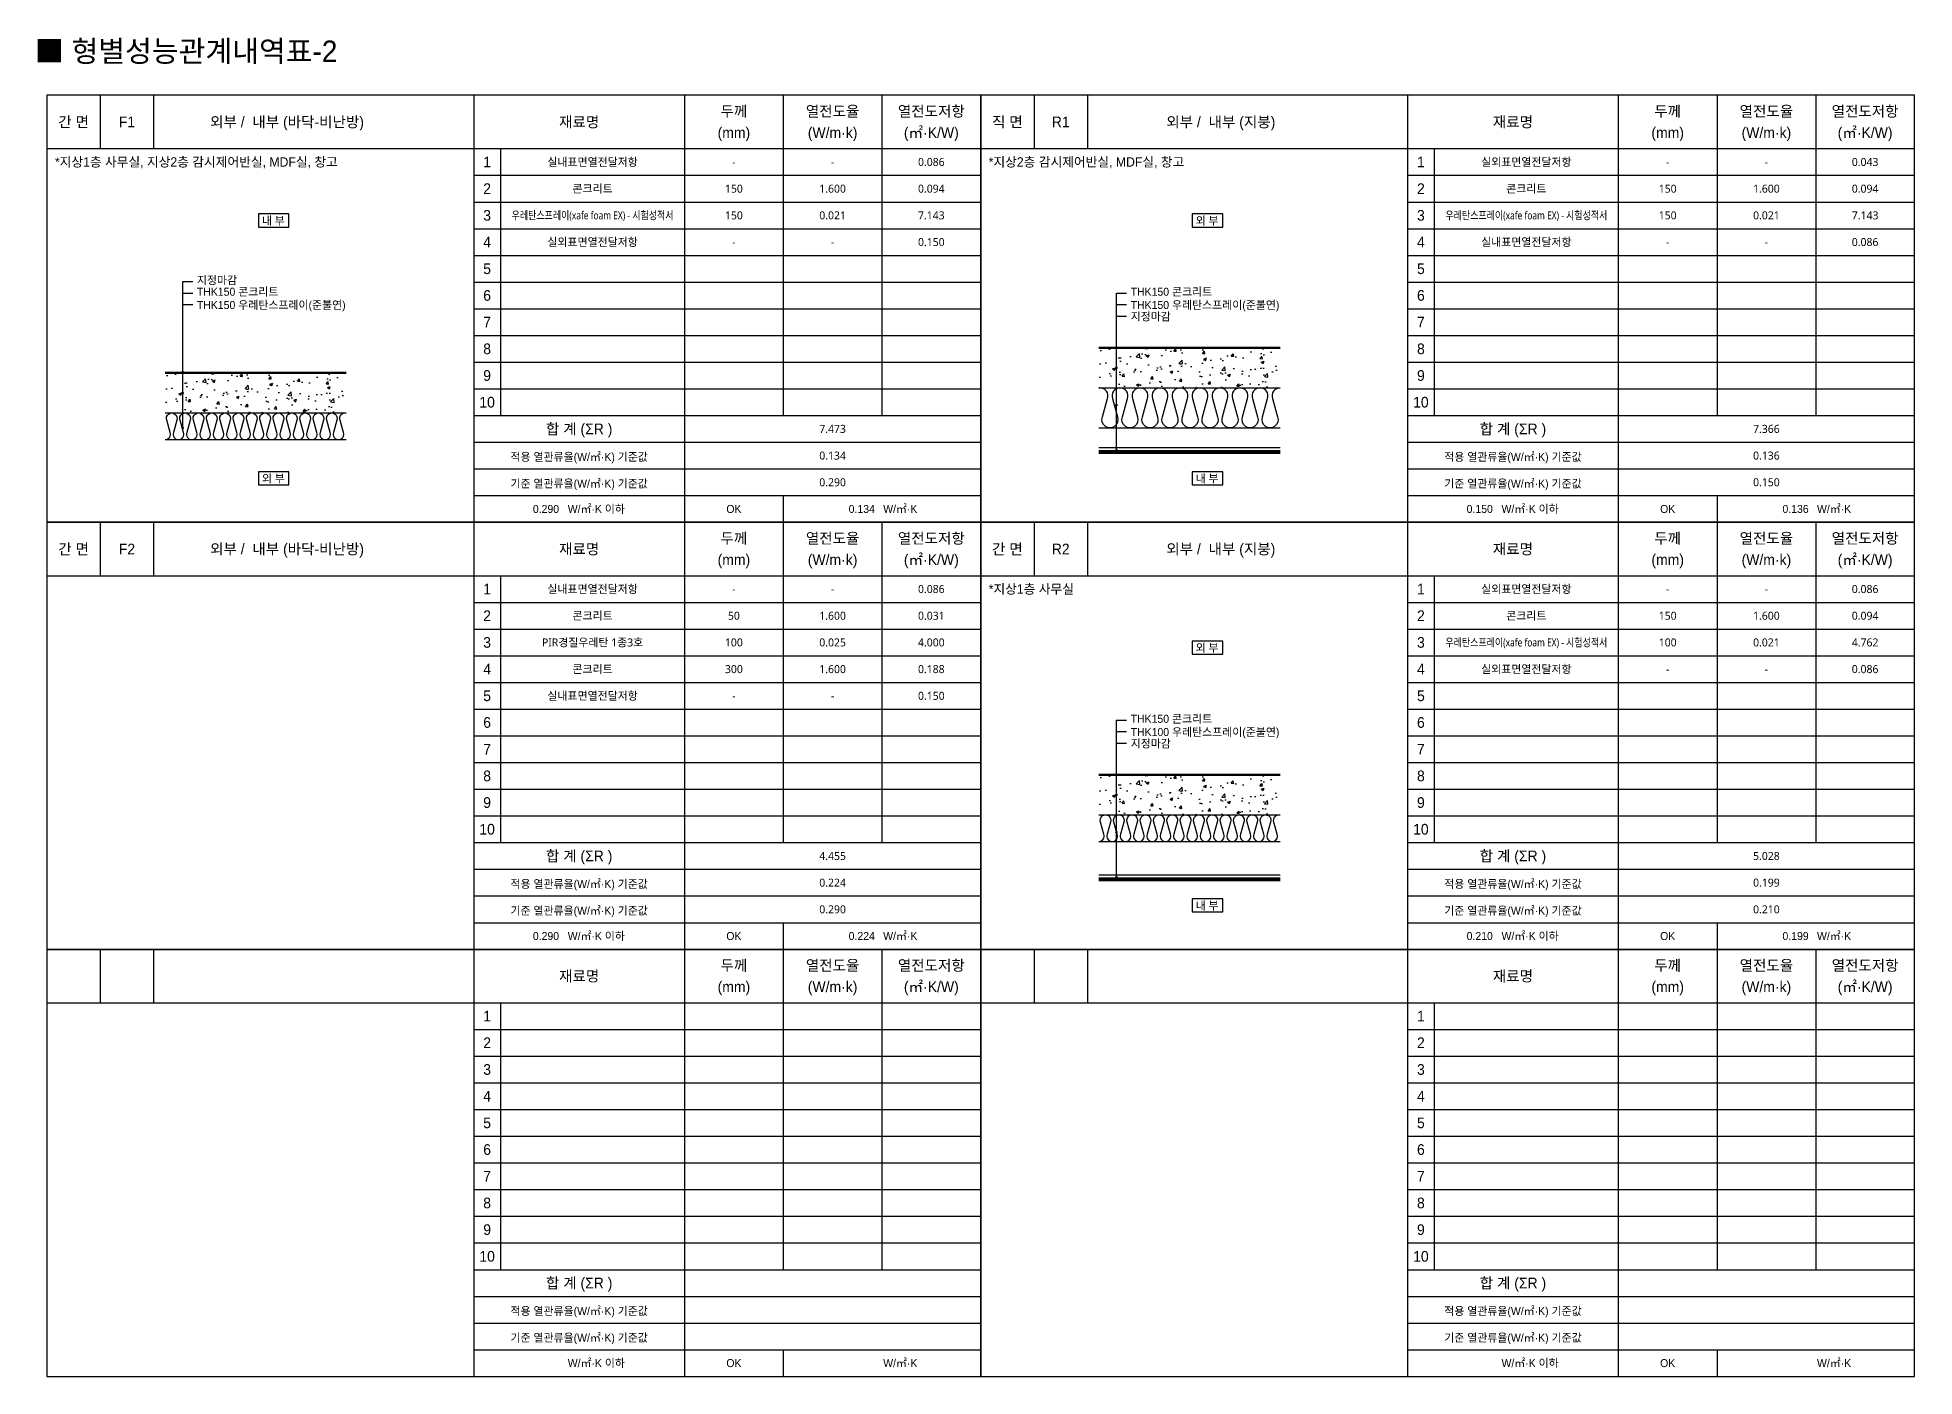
# Model space of a CAD drawing. Header units: millimetres. Extents: x -546192 to -521529, y 7736786 to 7742086.
# Drawn here: x -537792 to -530757, y 7737070 to 7742086 of the extents above; entities that cross this region are included whole.
import ezdxf
from ezdxf.enums import TextEntityAlignment as Align

# ---------------------------------------------------------------- set-up
doc = ezdxf.new("R2010")
doc.units = ezdxf.units.MM
for name, color, linetype in [('0KD TEXT', 7, 'Continuous'), ('0KD TEXT 1', 3, 'Continuous'), ('0KD 해치 1', 9, 'Continuous'), ('0KD2 ELE 1', 7, 'Continuous'), ('0KD2 단열재', 8, 'Continuous'), ('0KD2 마감선 1', 6, 'Continuous'), ('0KD2 벽체 1', 2, 'Continuous'), ('COLM', 2, 'Continuous'), ('SYM', 7, 'Continuous'), ('text', 3, 'Continuous')]:
    doc.layers.add(name, color=color, linetype=linetype)
doc.layers.add('DEFPOINT', color=135, linetype='Continuous', plot=False)
doc.styles.add('돋움', font='')
doc.styles.add('돋음체', font='')
doc.styles.add('맑은고딕', font='malgun.ttf')
doc.styles.get('돋움').set_extended_font_data('Dotum')
doc.styles.get('돋음체').set_extended_font_data('Dotum')

# ---------------------------------------------------------------- blocks, each defined once
blk = doc.blocks.new('zw$9B81')
at = {"layer": '0KD2 ELE 1'}
for p, q in [((200, 1600), (200, 1400)), ((400, 1600), (400, 1400)), ((1600, 1600), (1600, 0)), ((2390, 1600), (2390, 0)), ((2760, 1600), (2760, 400)), ((3130, 1600), (3130, 400)), ((0, 1400), (3500, 1400)), ((1700, 1400), (1700, 400)), ((1600, 1300), (3500, 1300)), ((1600, 1200), (3500, 1200)), ((1600, 1100), (3500, 1100)), ((1600, 1000), (3500, 1000)), ((1600, 900), (3500, 900)), ((1600, 800), (3500, 800)), ((1600, 700), (3500, 700)), ((1600, 600), (3500, 600)), ((1600, 500), (3500, 500)), ((1600, 400), (3500, 400)), ((1600, 300), (3500, 300)), ((1600, 200), (3500, 200)), ((1600, 100), (3500, 100)), ((2760, 100), (2760, 0))]:
    blk.add_line(p, q, dxfattribs=at)
at = {"layer": '0KD2 벽체 1'}
blk.add_lwpolyline([(0, 0), (3500, 0), (3500, 1600), (0, 1600)], close=True, dxfattribs=at)
at = {"layer": '0KD TEXT 1', "style": '돋음체'}
for s, height, p in [('두께', 40, (2575, 1540)), ('열전도율', 40, (2945, 1540)), ('열전도저항', 40, (3315, 1540)), ('재료명', 40, (1995, 1500)), ('(mm)', 40, (2575, 1460)), ('(W/m·k)', 40, (2945, 1460)), ('(㎡·K/W)', 40, (3315, 1460)), ('1', 40, (1650, 1350)), ('2', 40, (1650, 1250)), ('3', 40, (1650, 1150)), ('4', 40, (1650, 1050)), ('5', 40, (1650, 950)), ('6', 40, (1650, 850)), ('7', 40, (1650, 750)), ('8', 40, (1650, 650)), ('9', 40, (1650, 550)), ('10', 40, (1650, 450)), ('합 계 (ΣR )', 40, (1995, 350)), ('OK', 30, (2575, 50))]:
    blk.add_text(s, height=height, dxfattribs=at).set_placement(p, align=Align.MIDDLE_CENTER)
at = {"layer": '0KD TEXT 1', "color": 2}
for s, style, p in [('적용 열관류율(W/㎡·K) 기준값', '돋음체', (1995, 245)), ('W/㎡·K', '돋움', (3198.7, 50))]:
    blk.add_text(s, height=30, dxfattribs=dict(at, style=style)).set_placement(p, align=Align.MIDDLE_CENTER)
at = {"layer": '0KD TEXT 1', "color": 1, "style": '돋음체'}
for s, p in [('기준 열관류율(W/㎡·K) 기준값', (1995, 145)), ('W/㎡·K 이하', (2059.4, 50))]:
    blk.add_text(s, height=30, dxfattribs=at).set_placement(p, align=Align.MIDDLE_CENTER)
blk = doc.blocks.new('A$C661D280D')
at = {"layer": '0KD2 ELE 1'}
for p, q in [((200, 1726.7), (200, 1526.7)), ((400, 1726.7), (400, 1526.7)), ((1600, 1726.7), (1600, 126.7)), ((2390, 1726.7), (2390, 126.7)), ((2760, 1726.7), (2760, 526.7)), ((3130, 1726.7), (3130, 526.7)), ((0, 1526.7), (3500, 1526.7)), ((1700, 1526.7), (1700, 526.7)), ((1600, 1426.7), (3500, 1426.7)), ((1600, 1326.7), (3500, 1326.7)), ((1600, 1226.7), (3500, 1226.7)), ((1600, 1126.7), (3500, 1126.7)), ((1600, 1026.7), (3500, 1026.7)), ((1600, 926.7), (3500, 926.7)), ((1600, 826.7), (3500, 826.7)), ((1600, 726.7), (3500, 726.7)), ((1600, 626.7), (3500, 626.7)), ((1600, 526.7), (3500, 526.7)), ((1600, 426.7), (3500, 426.7)), ((1600, 326.7), (3500, 326.7)), ((1600, 226.7), (3500, 226.7)), ((2760, 226.7), (2760, 126.7))]:
    blk.add_line(p, q, dxfattribs=at)
at = {"layer": '0KD2 벽체 1'}
blk.add_lwpolyline([(0, 126.7), (3500, 126.7), (3500, 1726.7), (0, 1726.7)], close=True, dxfattribs=at)
at = {"layer": '0KD TEXT 1', "style": '돋음체'}
for s, height, p in [('두께', 40, (2575, 1666.7)), ('열전도율', 40, (2945, 1666.7)), ('열전도저항', 40, (3315, 1666.7)), ('재료명', 40, (1995, 1626.7)), ('(mm)', 40, (2575, 1586.7)), ('(W/m·k)', 40, (2945, 1586.7)), ('(㎡·K/W)', 40, (3315, 1586.7)), ('1', 40, (1650, 1476.7)), ('2', 40, (1650, 1376.7)), ('3', 40, (1650, 1276.7)), ('4', 40, (1650, 1176.7)), ('5', 40, (1650, 1076.7)), ('6', 40, (1650, 976.7)), ('7', 40, (1650, 876.7)), ('8', 40, (1650, 776.7)), ('9', 40, (1650, 676.7)), ('10', 40, (1650, 576.7)), ('합 계 (ΣR )', 40, (1995, 476.7)), ('OK', 30, (2575, 176.7))]:
    blk.add_text(s, height=height, dxfattribs=at).set_placement(p, align=Align.MIDDLE_CENTER)
at = {"layer": '0KD TEXT 1', "color": 2}
for s, style, p in [('적용 열관류율(W/㎡·K) 기준값', '돋음체', (1995, 371.7)), ('W/㎡·K', '돋움', (3198.7, 176.7))]:
    blk.add_text(s, height=30, dxfattribs=dict(at, style=style)).set_placement(p, align=Align.MIDDLE_CENTER)
at = {"layer": '0KD TEXT 1', "color": 1, "style": '돋음체'}
for s, p in [('기준 열관류율(W/㎡·K) 기준값', (1995, 271.7)), ('W/㎡·K 이하', (2059.4, 176.7))]:
    blk.add_text(s, height=30, dxfattribs=at).set_placement(p, align=Align.MIDDLE_CENTER)

msp = doc.modelspace()

# ---------------------------------------------------------------- hatches: boundary and pattern name
at = {"layer": '0KD 해치 1'}
h = msp.add_hatch(dxfattribs=at)
h.set_pattern_fill('AR-CONC', color=256, scale=15, style=0)
h.set_pattern_definition([(50, (-533814.405, 7740713.62), (107.589, -9.413), [11.25, -123.75]), (355, (-533814.4, 7740713.62), (-20.813, 112.829), [9, -99]), (100.451, (-533805.44, 7740712.84), (86.776, 103.416), [9.561, -105.171]), (46.184, (-533814.4, 7740743.62), (160.086, -24.828), [16.875, -185.625]), (96.636, (-533801.06, 7740741.56), (140.2, 146.118), [14.34, -157.757]), (351.184, (-533814.4, 7740743.62), (140.2, 146.118), [13.5, -148.5]), (21, (-533799.405, 7740736.12), (89.536, -60.393), [11.25, -123.75]), (326, (-533799.4, 7740736.12), (36.497, 108.773), [9, -99]), (71.451, (-533791.94, 7740731.09), (126.033, 48.38), [9.561, -105.171]), (37.5, (-533814.405, 7740713.624), (1.824, 49.934), [0, -97.8, 0, -100.5, 0, -99.375]), (7.5, (-533814.405, 7740713.624), (39.4604, 59.1618), [0, -57.3, 0, -95.55, 0, -37.875]), (327.5, (-533847.855, 7740713.624), (80.0734, -3.3832), [0, -37.5, 0, -117, 0, -155.25]), (317.5, (-533862.855, 7740713.624), (87.478, 15.016), [0, -48.75, 0, -77.7, 0, -110.25])])
h.paths.add_polyline_path([(-533814.4, 7740773.6), (-533135.2, 7740773.6), (-533135.2, 7740923.6), (-533814.4, 7740923.6)])
h = msp.add_hatch(dxfattribs=at)
h.set_pattern_fill('AR-CONC', color=256, scale=15, style=0)
h.set_pattern_definition([(50, (-537314.405, 7740619.34), (107.589, -9.413), [11.25, -123.75]), (355, (-537314.4, 7740619.34), (-20.813, 112.829), [9, -99]), (100.451, (-537305.44, 7740618.56), (86.776, 103.416), [9.561, -105.171]), (46.184, (-537314.4, 7740649.34), (160.086, -24.828), [16.875, -185.625]), (96.636, (-537301.06, 7740647.27), (140.2, 146.118), [14.34, -157.757]), (351.184, (-537314.4, 7740649.34), (140.2, 146.118), [13.5, -148.5]), (21, (-537299.405, 7740641.84), (89.536, -60.393), [11.25, -123.75]), (326, (-537299.4, 7740641.84), (36.497, 108.773), [9, -99]), (71.451, (-537291.94, 7740636.81), (126.033, 48.38), [9.561, -105.171]), (37.5, (-537314.405, 7740619.34), (1.824, 49.934), [0, -97.8, 0, -100.5, 0, -99.375]), (7.5, (-537314.405, 7740619.34), (39.4604, 59.1618), [0, -57.3, 0, -95.55, 0, -37.875]), (327.5, (-537347.855, 7740619.34), (80.0734, -3.3832), [0, -37.5, 0, -117, 0, -155.25]), (317.5, (-537362.855, 7740619.34), (87.478, 15.016), [0, -48.75, 0, -77.7, 0, -110.25])])
h.paths.add_polyline_path([(-537314.4, 7740679.3), (-536635.2, 7740679.3), (-536635.2, 7740829.3), (-537314.4, 7740829.3)])
h = msp.add_hatch(dxfattribs=at)
h.set_pattern_fill('AR-CONC', color=256, scale=15, style=0)
h.set_pattern_definition([(50, (-533814.405, 7739113.62), (107.589, -9.413), [11.25, -123.75]), (355, (-533814.4, 7739113.62), (-20.813, 112.829), [9, -99]), (100.451, (-533805.44, 7739112.84), (86.776, 103.416), [9.561, -105.171]), (46.184, (-533814.4, 7739143.62), (160.086, -24.828), [16.875, -185.625]), (96.636, (-533801.06, 7739141.56), (140.2, 146.118), [14.34, -157.757]), (351.184, (-533814.4, 7739143.62), (140.2, 146.118), [13.5, -148.5]), (21, (-533799.405, 7739136.12), (89.536, -60.393), [11.25, -123.75]), (326, (-533799.4, 7739136.12), (36.497, 108.773), [9, -99]), (71.451, (-533791.94, 7739131.09), (126.033, 48.38), [9.561, -105.171]), (37.5, (-533814.405, 7739113.624), (1.824, 49.934), [0, -97.8, 0, -100.5, 0, -99.375]), (7.5, (-533814.405, 7739113.624), (39.4604, 59.1618), [0, -57.3, 0, -95.55, 0, -37.875]), (327.5, (-533847.855, 7739113.624), (80.0734, -3.3832), [0, -37.5, 0, -117, 0, -155.25]), (317.5, (-533862.855, 7739113.624), (87.478, 15.016), [0, -48.75, 0, -77.7, 0, -110.25])])
h.paths.add_polyline_path([(-533814.4, 7739173.6), (-533135.2, 7739173.6), (-533135.2, 7739323.6), (-533814.4, 7739323.6)])

# ---------------------------------------------------------------- linework, layer by layer
at = {"layer": '0KD TEXT'}
for p, q in [((-537248.3, 7741171.8), (-537210.8, 7741171.8)), ((-537248.3, 7741128.7), (-537210.8, 7741128.7)), ((-537248.3, 7741085.6), (-537210.8, 7741085.6)), ((-533748.3, 7741128.7), (-533710.8, 7741128.7)), ((-533748.3, 7741085.6), (-533710.8, 7741085.6)), ((-533748.3, 7741042.4), (-533710.8, 7741042.4)), ((-533748.3, 7739528.7), (-533710.8, 7739528.7)), ((-533748.3, 7739485.6), (-533710.8, 7739485.6)), ((-533748.3, 7739442.4), (-533710.8, 7739442.4))]:
    msp.add_line(p, q, dxfattribs=at)
for points in [[(-537248.3, 7740623.1), (-537248.3, 7741171.8)], [(-533748.3, 7740540.4), (-533748.3, 7741128.7)], [(-533748.3, 7738940.4), (-533748.3, 7739528.7)]]:
    msp.add_lwpolyline(points, dxfattribs=at)
at = {"layer": '0KD TEXT', "const_width": 5}
for points in [[(-533750.8, 7740848.6, 1), (-533745.8, 7740848.6, 1)], [(-537250.8, 7740832.2, 1), (-537245.8, 7740832.2, 1)], [(-537250.8, 7740754.3, 1), (-537245.8, 7740754.3, 1)], [(-533750.8, 7740709.1, 1), (-533745.8, 7740709.1, 1)], [(-537250.8, 7740622.9, 1), (-537245.8, 7740622.9, 1)], [(-533750.8, 7740540.2, 1), (-533745.8, 7740540.2, 1)], [(-533750.8, 7739248.6, 1), (-533745.8, 7739248.6, 1)], [(-533750.8, 7739109.1, 1), (-533745.8, 7739109.1, 1)], [(-533750.8, 7738940.2, 1), (-533745.8, 7738940.2, 1)]]:
    msp.add_lwpolyline(points, format="xyb", close=True, dxfattribs=at)
at = {"layer": '0KD 해치 1'}
for p, q in [((-533814.4, 7740536.1), (-533135.2, 7740536.1)), ((-533814.4, 7740534.1), (-533135.2, 7740534.1)), ((-533814.4, 7740532.1), (-533135.2, 7740532.1)), ((-533814.4, 7740530.1), (-533135.2, 7740530.1)), ((-533814.4, 7738936.1), (-533135.2, 7738936.1)), ((-533814.4, 7738934.1), (-533135.2, 7738934.1)), ((-533814.4, 7738932.1), (-533135.2, 7738932.1)), ((-533814.4, 7738930.1), (-533135.2, 7738930.1))]:
    msp.add_line(p, q, dxfattribs=at)
at = {"layer": '0KD2 단열재'}
for p, q in [((-537314.4, 7740579.3), (-536635.2, 7740579.3)), ((-533814.4, 7740623.6), (-533135.2, 7740623.6)), ((-533814.4, 7739073.6), (-533135.2, 7739073.6))]:
    msp.add_line(p, q, dxfattribs=at)
for points in [[(-533135.2, 7740773.6, 0.524856), (-533163.3, 7740733), (-533144.7, 7740664.3, -1.449198), (-533200.8, 7740664.3), (-533182.2, 7740733, 0.524856), (-533210.2, 7740773.6, 0.524856), (-533238.3, 7740733), (-533219.7, 7740664.3, -1.449198), (-533275.8, 7740664.3), (-533257.2, 7740733, 0.524856), (-533285.2, 7740773.6, 0.524856), (-533313.3, 7740733), (-533294.7, 7740664.3, -1.449198), (-533350.8, 7740664.3), (-533332.2, 7740733, 0.524856), (-533360.2, 7740773.6, 0.524856), (-533388.3, 7740733), (-533369.7, 7740664.3, -1.449198), (-533425.8, 7740664.3), (-533407.2, 7740733, 0.524856), (-533435.2, 7740773.6, 0.524856), (-533463.3, 7740733), (-533444.7, 7740664.3, -1.449198), (-533500.8, 7740664.3), (-533482.2, 7740733, 0.524856), (-533510.2, 7740773.6, 0.524856), (-533538.3, 7740733), (-533519.7, 7740664.3, -1.449198), (-533575.8, 7740664.3), (-533557.2, 7740733, 0.524856), (-533585.2, 7740773.6, 0.524856), (-533613.3, 7740733), (-533594.7, 7740664.3, -1.449198), (-533650.8, 7740664.3), (-533632.2, 7740733, 0.524856), (-533660.2, 7740773.6, 0.524856), (-533688.3, 7740733), (-533669.7, 7740664.3, -1.449198), (-533725.8, 7740664.3), (-533707.2, 7740733, 0.524856), (-533735.2, 7740773.6, 0.524856), (-533763.3, 7740733), (-533744.7, 7740664.3, -1.449198), (-533800.8, 7740664.3), (-533782.2, 7740733, 0.524856), (-533810.2, 7740773.6, 0.03476), (-533814.4, 7740773.3, 0.03476)], [(-537314.4, 7740579.3, 0.524856), (-537295.7, 7740606.4), (-537308.1, 7740652.2, -1.449198), (-537270.7, 7740652.2), (-537283.1, 7740606.4, 0.524856), (-537264.4, 7740579.3, 0.524856), (-537245.7, 7740606.4), (-537258.1, 7740652.2, -1.449198), (-537220.7, 7740652.2), (-537233.1, 7740606.4, 0.524856), (-537214.4, 7740579.3, 0.524856), (-537195.7, 7740606.4), (-537208.1, 7740652.2, -1.449198), (-537170.7, 7740652.2), (-537183.1, 7740606.4, 0.524856), (-537164.4, 7740579.3, 0.524856), (-537145.7, 7740606.4), (-537158.1, 7740652.2, -1.449198), (-537120.7, 7740652.2), (-537133.1, 7740606.4, 0.524856), (-537114.4, 7740579.3, 0.524856), (-537095.7, 7740606.4), (-537108.1, 7740652.2, -1.449198), (-537070.7, 7740652.2), (-537083.1, 7740606.4, 0.524856), (-537064.4, 7740579.3, 0.524856), (-537045.7, 7740606.4), (-537058.1, 7740652.2, -1.449198), (-537020.7, 7740652.2), (-537033.1, 7740606.4, 0.524856), (-537014.4, 7740579.3, 0.524856), (-536995.7, 7740606.4), (-537008.1, 7740652.2, -1.449198), (-536970.7, 7740652.2), (-536983.1, 7740606.4, 0.524856), (-536964.4, 7740579.3, 0.524856), (-536945.7, 7740606.4), (-536958.1, 7740652.2, -1.449198), (-536920.7, 7740652.2), (-536933.1, 7740606.4, 0.524856), (-536914.4, 7740579.3, 0.524856), (-536895.7, 7740606.4), (-536908.1, 7740652.2, -1.449198), (-536870.7, 7740652.2), (-536883.1, 7740606.4, 0.524856), (-536864.4, 7740579.3, 0.524856), (-536845.7, 7740606.4), (-536858.1, 7740652.2, -1.449198), (-536820.7, 7740652.2), (-536833.1, 7740606.4, 0.524856), (-536814.4, 7740579.3, 0.524856), (-536795.7, 7740606.4), (-536808.1, 7740652.2, -1.449198), (-536770.7, 7740652.2), (-536783.1, 7740606.4, 0.524856), (-536764.4, 7740579.3, 0.524856), (-536745.7, 7740606.4), (-536758.1, 7740652.2, -1.449198), (-536720.7, 7740652.2), (-536733.1, 7740606.4, 0.524856), (-536714.4, 7740579.3, 0.524856), (-536695.7, 7740606.4), (-536708.1, 7740652.2, -1.449198), (-536670.7, 7740652.2), (-536683.1, 7740606.4, 0.524856), (-536664.4, 7740579.3, 0.524856), (-536645.7, 7740606.4), (-536658.1, 7740652.2, -0.593641), (-536635.2, 7740678.9, -0.593641)], [(-533814.4, 7739073.6, 0.524856), (-533795.7, 7739100.7), (-533808.1, 7739146.5, -1.449198), (-533770.7, 7739146.5), (-533783.1, 7739100.7, 0.524856), (-533764.4, 7739073.6, 0.524856), (-533745.7, 7739100.7), (-533758.1, 7739146.5, -1.449198), (-533720.7, 7739146.5), (-533733.1, 7739100.7, 0.524856), (-533714.4, 7739073.6, 0.524856), (-533695.7, 7739100.7), (-533708.1, 7739146.5, -1.449198), (-533670.7, 7739146.5), (-533683.1, 7739100.7, 0.524856), (-533664.4, 7739073.6, 0.524856), (-533645.7, 7739100.7), (-533658.1, 7739146.5, -1.449198), (-533620.7, 7739146.5), (-533633.1, 7739100.7, 0.524856), (-533614.4, 7739073.6, 0.524856), (-533595.7, 7739100.7), (-533608.1, 7739146.5, -1.449198), (-533570.7, 7739146.5), (-533583.1, 7739100.7, 0.524856), (-533564.4, 7739073.6, 0.524856), (-533545.7, 7739100.7), (-533558.1, 7739146.5, -1.449198), (-533520.7, 7739146.5), (-533533.1, 7739100.7, 0.524856), (-533514.4, 7739073.6, 0.524856), (-533495.7, 7739100.7), (-533508.1, 7739146.5, -1.449198), (-533470.7, 7739146.5), (-533483.1, 7739100.7, 0.524856), (-533464.4, 7739073.6, 0.524856), (-533445.7, 7739100.7), (-533458.1, 7739146.5, -1.449198), (-533420.7, 7739146.5), (-533433.1, 7739100.7, 0.524856), (-533414.4, 7739073.6, 0.524856), (-533395.7, 7739100.7), (-533408.1, 7739146.5, -1.449198), (-533370.7, 7739146.5), (-533383.1, 7739100.7, 0.524856), (-533364.4, 7739073.6, 0.524856), (-533345.7, 7739100.7), (-533358.1, 7739146.5, -1.449198), (-533320.7, 7739146.5), (-533333.1, 7739100.7, 0.524856), (-533314.4, 7739073.6, 0.524856), (-533295.7, 7739100.7), (-533308.1, 7739146.5, -1.449198), (-533270.7, 7739146.5), (-533283.1, 7739100.7, 0.524856), (-533264.4, 7739073.6, 0.524856), (-533245.7, 7739100.7), (-533258.1, 7739146.5, -1.449198), (-533220.7, 7739146.5), (-533233.1, 7739100.7, 0.524856), (-533214.4, 7739073.6, 0.524856), (-533195.7, 7739100.7), (-533208.1, 7739146.5, -1.449198), (-533170.7, 7739146.5), (-533183.1, 7739100.7, 0.524856), (-533164.4, 7739073.6, 0.524856), (-533145.7, 7739100.7), (-533158.1, 7739146.5, -0.593641), (-533135.2, 7739173.2, -0.593641)]]:
    msp.add_lwpolyline(points, format="xyb", dxfattribs=at)
at = {"layer": '0KD2 마감선 1'}
for p, q in [((-533135.2, 7740548.1), (-533814.4, 7740548.1)), ((-533814.4, 7740538.1), (-533135.2, 7740538.1)), ((-533814.4, 7740528.1), (-533135.2, 7740528.1)), ((-533135.2, 7738948.1), (-533814.4, 7738948.1)), ((-533814.4, 7738938.1), (-533135.2, 7738938.1)), ((-533814.4, 7738928.1), (-533135.2, 7738928.1))]:
    msp.add_line(p, q, dxfattribs=at)
at = {"layer": '0KD2 벽체 1'}
for p, q in [((-533814.4, 7740773.6), (-533135.2, 7740773.6)), ((-537314.4, 7740679.3), (-536635.2, 7740679.3)), ((-533814.4, 7739173.6), (-533135.2, 7739173.6))]:
    msp.add_line(p, q, dxfattribs=at)
at = {"layer": 'COLM', "lineweight": 50}
for p, q in [((-533814.4, 7740923.6), (-533135.2, 7740923.6)), ((-537314.4, 7740829.3), (-536635.2, 7740829.3)), ((-533814.4, 7739323.6), (-533135.2, 7739323.6))]:
    msp.add_line(p, q, dxfattribs=at)
at = {"layer": 'SYM'}
for points in [[(-536850.1, 7741424.9), (-536964.8, 7741424.9), (-536964.8, 7741375.8), (-536850.1, 7741375.8)], [(-533350.1, 7741424.9), (-533464.8, 7741424.9), (-533464.8, 7741375.8), (-533350.1, 7741375.8)], [(-536850.1, 7740459.1), (-536964.8, 7740459.1), (-536964.8, 7740410.1), (-536850.1, 7740410.1)], [(-533350.1, 7740459.1), (-533464.8, 7740459.1), (-533464.8, 7740410.1), (-533350.1, 7740410.1)], [(-533350.1, 7739824.9), (-533464.8, 7739824.9), (-533464.8, 7739775.8), (-533350.1, 7739775.8)], [(-533350.1, 7738859.1), (-533464.8, 7738859.1), (-533464.8, 7738810.1), (-533350.1, 7738810.1)]]:
    msp.add_lwpolyline(points, close=True, dxfattribs=at)

# ---------------------------------------------------------------- block references
for name, p in [('zw$9B81', (-537757.3, 7740269.7)), ('A$C661D280D', (-534257.3, 7740143)), ('zw$9B81', (-537757.3, 7738669.7)), ('zw$9B81', (-534257.3, 7738669.7)), ('zw$9B81', (-537757.3, 7737069.7)), ('zw$9B81', (-534257.3, 7737069.7))]:
    msp.add_blockref(name, p)

# ---------------------------------------------------------------- texts
at = {"layer": '0KD TEXT 1', "style": '돋움'}
msp.add_text('■ 형별성능관계내역표-2', height=80, dxfattribs=at).set_placement((-537803.3, 7742034.7), align=Align.MIDDLE_LEFT)
for s, p in [('간 면', (-537657.3, 7741769.7)), ('F1', (-537457.3, 7741769.7)), ('외부 /  내부 (바닥-비난방)', (-536857.3, 7741769.7)), ('직 면', (-534157.3, 7741769.7)), ('R1', (-533957.3, 7741769.7)), ('외부 /  내부 (지붕)', (-533357.3, 7741769.7)), ('간 면', (-537657.3, 7740169.7)), ('F2', (-537457.3, 7740169.7)), ('외부 /  내부 (바닥-비난방)', (-536857.3, 7740169.7)), ('간 면', (-534157.3, 7740169.7)), ('R2', (-533957.3, 7740169.7)), ('외부 /  내부 (지붕)', (-533357.3, 7740169.7))]:
    msp.add_text(s, height=40, dxfattribs=at).set_placement(p, align=Align.MIDDLE_CENTER)
at = {"layer": '0KD TEXT 1', "style": '돋음체'}
for s, p in [('THK150 콘크리트', (-537195.1, 7741118.5)), ('지정마감', (-537195.1, 7741161.7)), ('THK150 콘크리트', (-533695.1, 7741118.5)), ('THK150 우레탄스프레이(준불연)', (-537195.1, 7741068.9)), ('THK150 우레탄스프레이(준불연)', (-533695.1, 7741068.9)), ('지정마감', (-533695.1, 7741025.8)), ('THK150 콘크리트', (-533695.1, 7739518.5)), ('THK100 우레탄스프레이(준불연)', (-533695.1, 7739468.9)), ('지정마감', (-533695.1, 7739425.8))]:
    msp.add_text(s, height=30, dxfattribs=at).set_placement(p)
at = {"layer": '0KD TEXT 1', "color": 1, "style": '돋움'}
for s, p in [('0.290', (-535886.7, 7740319.7)), ('0.150', (-532386.7, 7740319.7)), ('0.290', (-535886.7, 7738719.7)), ('0.210', (-532386.7, 7738719.7))]:
    msp.add_text(s, height=30, dxfattribs=at).set_placement(p, align=Align.MIDDLE_CENTER)
at = {"layer": '0KD TEXT 1', "color": 2, "style": '돋움'}
for s, p in [('0.134', (-534703, 7740319.7)), ('0.136', (-531203, 7740319.7)), ('0.224', (-534703, 7738719.7)), ('0.199', (-531203, 7738719.7))]:
    msp.add_text(s, height=30, dxfattribs=at).set_placement(p, align=Align.MIDDLE_CENTER)
at = {"layer": 'DEFPOINT', "style": '돋움'}
for s, p in [('*지상1층 사무실, 지상2층 감시제어반실, MDF실, 창고', (-537727.3, 7741619.8)), ('*지상2층 감시제어반실, MDF실, 창고', (-534227.3, 7741619.8)), ('*지상1층 사무실', (-534227.3, 7740019.8))]:
    msp.add_text(s, height=35, dxfattribs=at).set_placement(p, align=Align.MIDDLE_LEFT)
at = {"layer": 'text', "style": '맑은고딕'}
for s, p in [('실내표면열전달저항', (-535712, 7741619.6)), ('0.086', (-534442.3, 7741619.7)), ('실외표면열전달저항', (-532212, 7741619.6)), ('0.043', (-530942.3, 7741619.7)), ('-', (-535182.3, 7741619.7)), ('-', (-534812.3, 7741619.7)), ('-', (-531682.3, 7741619.7)), ('-', (-531312.3, 7741619.7)), ('콘크리트', (-535712, 7741519.6)), ('150', (-535182.3, 7741519.7)), ('1.600', (-534812.3, 7741519.7)), ('0.094', (-534442.3, 7741519.7)), ('콘크리트', (-532212, 7741519.6)), ('150', (-531682.3, 7741519.7)), ('1.600', (-531312.3, 7741519.7)), ('0.094', (-530942.3, 7741519.7)), ('150', (-535182.3, 7741419.7)), ('0.021', (-534812.3, 7741419.7)), ('7.143', (-534442.3, 7741419.7)), ('150', (-531682.3, 7741419.7)), ('0.021', (-531312.3, 7741419.7)), ('7.143', (-530942.3, 7741419.7)), ('실외표면열전달저항', (-535712, 7741319.6)), ('-', (-535182.3, 7741319.7)), ('-', (-534812.3, 7741319.7)), ('0.150', (-534442.3, 7741319.7)), ('실내표면열전달저항', (-532212, 7741319.6)), ('-', (-531682.3, 7741319.7)), ('-', (-531312.3, 7741319.7)), ('0.086', (-530942.3, 7741319.7)), ('7.473', (-534812.3, 7740619.7)), ('7.366', (-531312.3, 7740619.7)), ('실내표면열전달저항', (-535712, 7740019.6)), ('-', (-535182.3, 7740019.7)), ('-', (-534812.3, 7740019.7)), ('0.086', (-534442.3, 7740019.7)), ('실외표면열전달저항', (-532212, 7740019.6)), ('-', (-531682.3, 7740019.7)), ('-', (-531312.3, 7740019.7)), ('0.086', (-530942.3, 7740019.7)), ('콘크리트', (-535712, 7739919.6)), ('50', (-535182.3, 7739919.7)), ('1.600', (-534812.3, 7739919.7)), ('0.031', (-534442.3, 7739919.7)), ('콘크리트', (-532212, 7739919.6)), ('150', (-531682.3, 7739919.7)), ('1.600', (-531312.3, 7739919.7)), ('0.094', (-530942.3, 7739919.7)), ('PIR경질우레탄 1종3호', (-535712, 7739819.6)), ('100', (-535182.3, 7739819.7)), ('0.025', (-534812.3, 7739819.7)), ('4.000', (-534442.3, 7739819.7)), ('100', (-531682.3, 7739819.7)), ('0.021', (-531312.3, 7739819.7)), ('4.762', (-530942.3, 7739819.7)), ('콘크리트', (-535712, 7739719.6)), ('300', (-535182.3, 7739719.7)), ('1.600', (-534812.3, 7739719.7)), ('0.188', (-534442.3, 7739719.7)), ('실외표면열전달저항', (-532212, 7739719.6)), ('0.086', (-530942.3, 7739719.7)), ('-', (-531682.3, 7739719.7)), ('-', (-531312.3, 7739719.7)), ('실내표면열전달저항', (-535712, 7739619.6)), ('-', (-535182.3, 7739619.7)), ('-', (-534812.3, 7739619.7)), ('0.150', (-534442.3, 7739619.7)), ('4.455', (-534812.3, 7739019.7)), ('5.028', (-531312.3, 7739019.7))]:
    msp.add_text(s, height=30, dxfattribs=at).set_placement(p, align=Align.MIDDLE_CENTER)
for s, p in [('내 부', (-536908.6, 7741384.4)), ('외 부', (-533408.6, 7741384.4)), ('외 부', (-536908.6, 7740418.6)), ('내 부', (-533408.6, 7740418.6)), ('외 부', (-533408.6, 7739784.4)), ('내 부', (-533408.6, 7738818.6))]:
    msp.add_text(s, height=30, dxfattribs=at).set_placement(p, align=Align.CENTER)
at = {"layer": 'text', "style": '맑은고딕', "width": 0.8}
for p in [(-535712, 7741419.6), (-532212, 7741419.6), (-532212, 7739819.6)]:
    msp.add_text('우레탄스프레이(xafe foam EX) - 시험성적서', height=30, dxfattribs=at).set_placement(p, align=Align.MIDDLE_CENTER)
at = {"layer": 'text', "color": 2, "style": '맑은고딕'}
for s, p in [('0.134', (-534812.3, 7740519.7)), ('0.136', (-531312.3, 7740519.7)), ('0.224', (-534812.3, 7738919.7)), ('0.199', (-531312.3, 7738919.7))]:
    msp.add_text(s, height=30, dxfattribs=at).set_placement(p, align=Align.MIDDLE_CENTER)
at = {"layer": 'text', "color": 1, "style": '맑은고딕'}
for s, p in [('0.290', (-534812.3, 7740419.7)), ('0.150', (-531312.3, 7740419.7)), ('0.290', (-534812.3, 7738819.7)), ('0.210', (-531312.3, 7738819.7))]:
    msp.add_text(s, height=30, dxfattribs=at).set_placement(p, align=Align.MIDDLE_CENTER)

doc.saveas('drawing.dxf')
